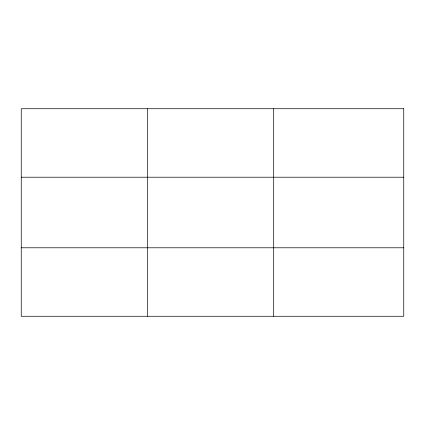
<?xml version="1.0" encoding="UTF-8"?>
<svg xmlns="http://www.w3.org/2000/svg" width="425" height="425" viewBox="0 0 425 425"><rect width="100%" height="100%" fill="white"/><g stroke="black" fill="none" stroke-linecap="round" stroke-linejoin="round"><path stroke-width="0.64" d="M147.475 108.726L147.475 316.274M273.7 108.726L273.7 316.274M21.25 177.214L403.75 177.214M21.25 247.786L403.75 247.786M403.75 108.726L403.75 316.274L21.25 316.274L21.25 108.726L403.75 108.726"/></g></svg>
